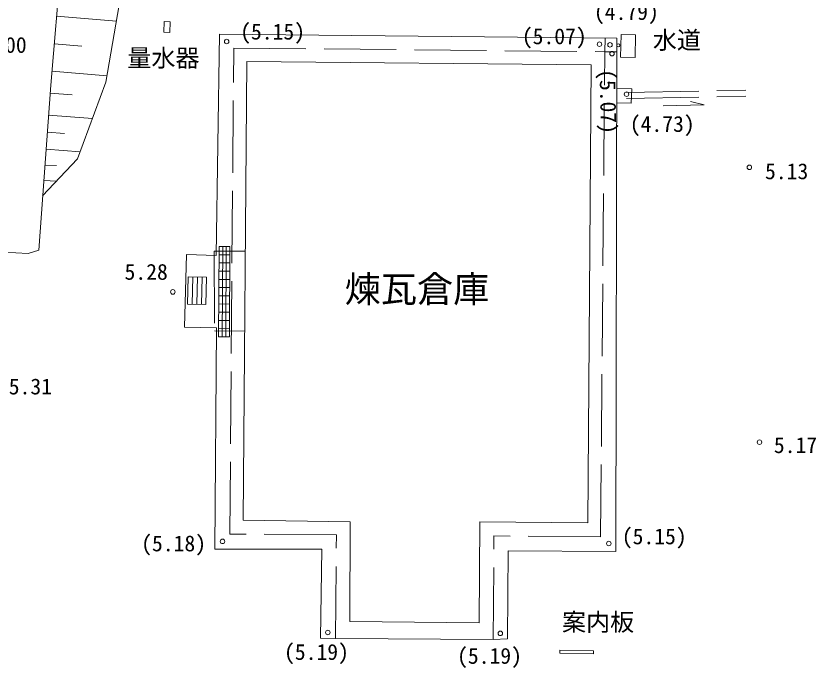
# Model space of a CAD drawing. Units: millimetres, scale not verified. Extents: x -85698 to 78302, y -59329 to 53471.
# Drawn here: x 6696 to 33264, y -15933 to 5723 of the extents above; entities that cross this region are included whole.
import ezdxf
from ezdxf.enums import TextEntityAlignment as Align

# ---------------------------------------------------------------- set-up
doc = ezdxf.new("R2010")
doc.units = ezdxf.units.MM
doc.header["$LTSCALE"] = 400
doc.linetypes.add('DASHED', pattern=[7.5, 6, -1.5])
doc.layers.add('1-0_一 般', color=7, linetype='Continuous', lineweight=9)
doc.layers.add('1-8_0', color=8, linetype='Continuous', lineweight=13)
doc.styles.add('ＭＳ ゴシック', font='')
doc.styles.get('ＭＳ ゴシック').set_extended_font_data('MS Gothic')

msp = doc.modelspace()

# ---------------------------------------------------------------- linework, layer by layer
at = {"layer": '1-0_一 般'}
for p, q in [((8043.1, 5716.2), (10031.5, 5549.9)), ((13452.2, 5123.6), (13341.7, -2232.2)), ((13452.2, 5123.6), (26648.9, 4985.8)), ((26789.1, 5107.8), (26771.6, 4358)), ((27270.3, 5096.5), (26789.1, 5107.8)), ((27270.3, 5096.5), (27252.7, 4346.7)), ((7966.6, 4801.9), (8880.9, 4725.5)), ((26248.8, 4538.6), (26256.4, 4989.9)), ((26648.9, 4985.8), (26613.8, -12068.7)), ((26248.8, 4538.6), (26648, 4536.1)), ((26771.6, 4358), (27252.7, 4346.7)), ((14358.5, 4207.4), (14244.1, -11024)), ((25798, 4106.8), (14358.5, 4207.4)), ((25798, 4106.8), (25681.2, -11107.8)), ((7890.2, 3887.7), (9718.7, 3734.8)), ((27142.8, 3305.8), (26645.5, 3319)), ((7832, 3159.2), (8560.8, 3105.6)), ((7778.4, 2430.3), (9236.1, 2323.2)), ((7736.9, 1865.2), (8302, 1823.7)), ((7695.3, 1300), (8825.6, 1217)), ((7656.4, 771), (8041.9, 761.8)), ((7618.7, 257.9), (8044.7, 240.1)), ((13538.6, -4934.8), (13559.5, -1932.9)), ((13660, -4935.6), (13680.9, -1933.8)), ((13436.2, -2205), (13800.4, -2207.5)), ((13434.3, -2477.9), (13798.5, -2480.4)), ((13432.4, -2750.8), (13796.6, -2753.3)), ((12546.5, -3848.9), (12568.1, -2941.6)), ((12699.2, -3852.6), (12720.8, -2945.2)), ((12851.9, -3856.2), (12873.5, -2948.9)), ((13430.5, -3023.7), (13794.7, -3026.2)), ((13428.6, -3296.6), (13792.8, -3299.1)), ((13426.7, -3569.5), (13790.9, -3572)), ((13424.8, -3842.4), (13789, -3844.9)), ((13422.9, -4115.2), (13787.1, -4117.8)), ((13421, -4388.2), (13785.2, -4390.7)), ((13419.1, -4661), (13783.3, -4663.6)), ((22077.7, -14432.9), (22102.2, -11081.6)), ((25681.2, -11107.8), (22102.2, -11081.6)), ((23016.9, -14963.1), (23038.3, -12042.5)), ((26613.8, -12068.7), (23038.3, -12042.5)), ((24759.9, -15441.3), (24761.4, -15341.3)), ((25877, -15357.9), (24761.4, -15341.3)), ((25877, -15357.9), (25875.5, -15457.8)), ((24759.9, -15441.3), (25875.5, -15457.8))]:
    msp.add_line(p, q, dxfattribs=at)
at = {"layer": '1-0_一 般', "linetype": 'DASHED'}
for p, q in [((13796.9, -11483.8), (13926.6, 4658.3)), ((13926.6, 4658.3), (26248.8, 4538.6)), ((26109.2, -11572.2), (26248.8, 4538.6)), ((26970, 3182), (30928.4, 3263.4)), ((26974.1, 2982.1), (30932.6, 3063.5)), ((13275.5, -2083.6), (13283.7, -4736.4)), ((13275.5, -2083.6), (14311.2, -2091.4)), ((13283.7, -4736.4), (14291.3, -4743.9)), ((22544.2, -14990), (22569.4, -11546.3)), ((26109.2, -11572.2), (22569.4, -11546.3))]:
    msp.add_line(p, q, dxfattribs=at)
at = {"layer": '1-0_一 般'}
for points in [[(8504.2, 11259), (8193.4, 7513.4), (7851.8, 3428.9), (7449, -2051.9), (7095.1, -2164.6), (4636.4, -2037), (4764, 1114.4), (5036.4, 5862.6), (5348.2, 11508.4)], [(7581.3, -252.1), (8735.3, 973.6), (9683, 3527.5), (10292.7, 7065.3), (10479.4, 8201), (11551.4, 8731.3), (12717, 9430.8), (14174.8, 9734.6)], [(26640.2, 2839), (27130, 2825.9), (27142.8, 3305.8)], [(28184.7, 2734.7), (29550.3, 2776.5), (29098, 2879.4)], [(13341.7, -2232.2), (12362.2, -2201.3), (12296.6, -4612.3), (13354.2, -4633.3), (13303, -11984.1)], [(14244.1, -11024), (17789.7, -11083.3), (17784.3, -14393.1), (22077.7, -14432.9)], [(13303, -11984.1), (16858.2, -11981.9), (16809.6, -14939.6), (17302.7, -14956.3)], [(17302.7, -14956.3), (22544.2, -14990), (23016.9, -14963.1)]]:
    msp.add_lwpolyline(points, dxfattribs=at)
for points in [[(11802.4, 5178.2), (11820.5, 5527.7), (11620.8, 5538.1), (11602.6, 5188.6)], [(13417.2, -4933.9), (13438.1, -1932.1), (13802.3, -1934.6), (13781.4, -4936.5)], [(12393.8, -3845.3), (12415.4, -2938), (13026.2, -2952.5), (13004.6, -3859.8)]]:
    msp.add_lwpolyline(points, close=True, dxfattribs=at)
at = {"layer": '1-0_一 般', "linetype": 'DASHED'}
msp.add_lwpolyline([(17302.7, -14956.3), (17334.9, -11508.4), (13796.9, -11483.8)], dxfattribs=at)
at = {"layer": '1-0_一 般'}
msp.add_circle((26698.1, 4749.7), 50, dxfattribs=at)
at = {"layer": '1-8_0'}
for centre in [(13690.2, 4874.2), (26071.5, 4785.2), (26421.1, 4766.4), (26489.3, 4471.3), (26972.1, 3128.2), (31052, 698.3), (11904.4, -3441.5), (31385.9, -8430.5), (13555.8, -11728.1), (26383.9, -11799.9), (17054.5, -14752.1), (22782.1, -14783.9)]:
    msp.add_circle(centre, 75, dxfattribs=at)

# ---------------------------------------------------------------- texts
at = {"layer": '1-0_一 般', "style": 'ＭＳ ゴシック'}
for s, height, p in [('水道', 586.5, (27844.8, 4452.6)), ('量水器', 586.5, (10391.8, 3859.7)), ('煉瓦倉庫', 879.8, (17613.8, -4050.2)), ('案内板', 586.5, (24826, -14876.9))]:
    msp.add_text(s, height=height, dxfattribs=at).set_placement(p, align=Align.BOTTOM_LEFT)
at = {"layer": '1-8_0', "color": 7, "style": 'ＭＳ ゴシック'}
for s, p in [('(4.79)', (25889.3, 5435)), ('(5.15)', (14140.4, 4783)), ('(5.07)', (23494.9, 4627.6)), ('6.00', (5614.6, 4340.5)), ('(4.73)', (27079.9, 1715.9)), ('5.13', (31571, 144.1)), ('5.28', (10301.2, -3195.9)), ('5.31', (6455.6, -7004.1)), ('5.17', (31864.4, -8951.3)), ('(5.15)', (26814.4, -11982)), ('(5.18)', (10853.1, -12215.9)), ('(5.19)', (15597, -15822.3)), ('(5.19)', (21344.2, -15950.7))]:
    msp.add_text(s, height=527.9, dxfattribs=at).set_placement(p, align=Align.BOTTOM_LEFT)
msp.add_text('(5.07)', height=527.9, rotation=271.286, dxfattribs=at).set_placement((25916.9, 3949.7), align=Align.BOTTOM_LEFT)

doc.saveas('drawing.dxf')
